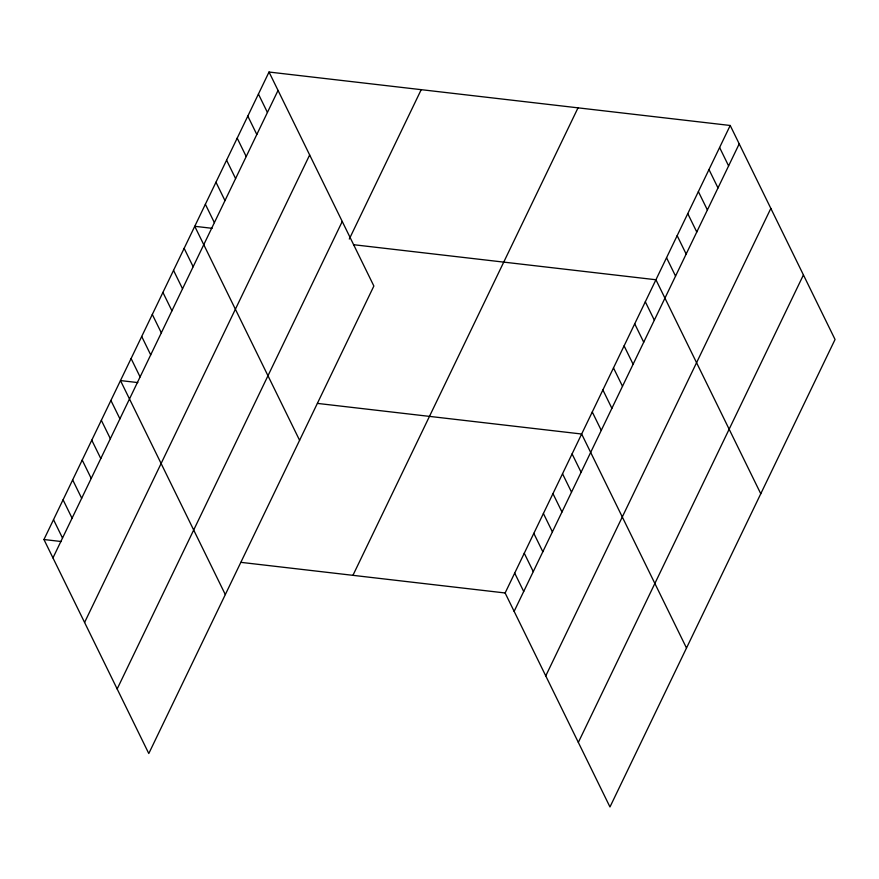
<?xml version="1.0" encoding="UTF-8"?>
<svg xmlns="http://www.w3.org/2000/svg" width="879" height="879" viewBox="0 0 879 879"><rect width="100%" height="100%" fill="white"/><g stroke="black" fill="none" stroke-linecap="round" stroke-linejoin="round"><path stroke-width="1.32" d="M269.029 72.034L373.872 286.027L148.793 753.523L43.95 539.519L269.029 72.034L730.207 125.477L835.05 339.481L609.971 806.966L505.128 592.973L730.207 125.477M52.96 557.901L278.039 90.416M84.582 622.453L309.661 154.968M117.16 688.971L342.25 221.475M349.304 239.044L421.217 89.669M352.94 575.327L578.019 107.842M514.138 611.355L739.217 143.859M545.76 675.907L770.839 208.411M578.338 742.414L803.428 274.929M212.114 228.309L194.753 226.299L299.596 440.302M353.534 244.703L655.932 279.753L760.774 493.756M137.838 382.585L120.478 380.574L225.321 594.578M317.473 403.406L581.656 434.017L686.499 648.021M43.95 539.519L61.31 541.53M240.934 562.351L505.128 592.973M719.604 147.518L728.603 165.9M708.99 169.559L718 187.941M698.376 191.589L707.386 209.971M687.763 213.63L696.772 232.012M677.16 235.671L686.158 254.053M666.546 257.712L675.555 276.094M645.318 301.794L654.328 320.176M634.715 323.824L643.714 342.206M624.101 345.865L633.111 364.247M613.487 367.905L622.497 386.288M602.884 389.946L611.883 408.328M592.27 411.987L601.269 430.369M572.086 453.894L581.096 472.276M562.527 473.759L571.526 492.141M552.957 493.624L561.967 512.007M543.398 513.501L552.397 531.883M533.828 533.366L542.837 551.748M524.258 553.232L533.267 571.614M514.698 573.097L523.697 591.479M258.426 94.064L267.425 112.446M247.812 116.105L256.811 134.487M237.198 138.146L246.208 156.528M226.584 160.187L235.594 178.569M215.981 182.228L224.98 200.61M205.367 204.258L214.377 222.64M184.14 248.339L193.149 266.722M173.537 270.38L182.535 288.762M162.923 292.421L171.932 310.803M152.309 314.451L161.318 332.844M141.706 336.492L150.705 354.874M131.092 358.533L140.091 376.915M110.908 400.439L119.918 418.822M101.349 420.305L110.347 438.698M91.779 440.181L100.788 458.563M82.219 460.047L91.218 478.429M72.649 479.912L81.648 498.294M63.079 499.788L72.089 518.17M53.52 519.654L62.519 538.036"/></g></svg>
